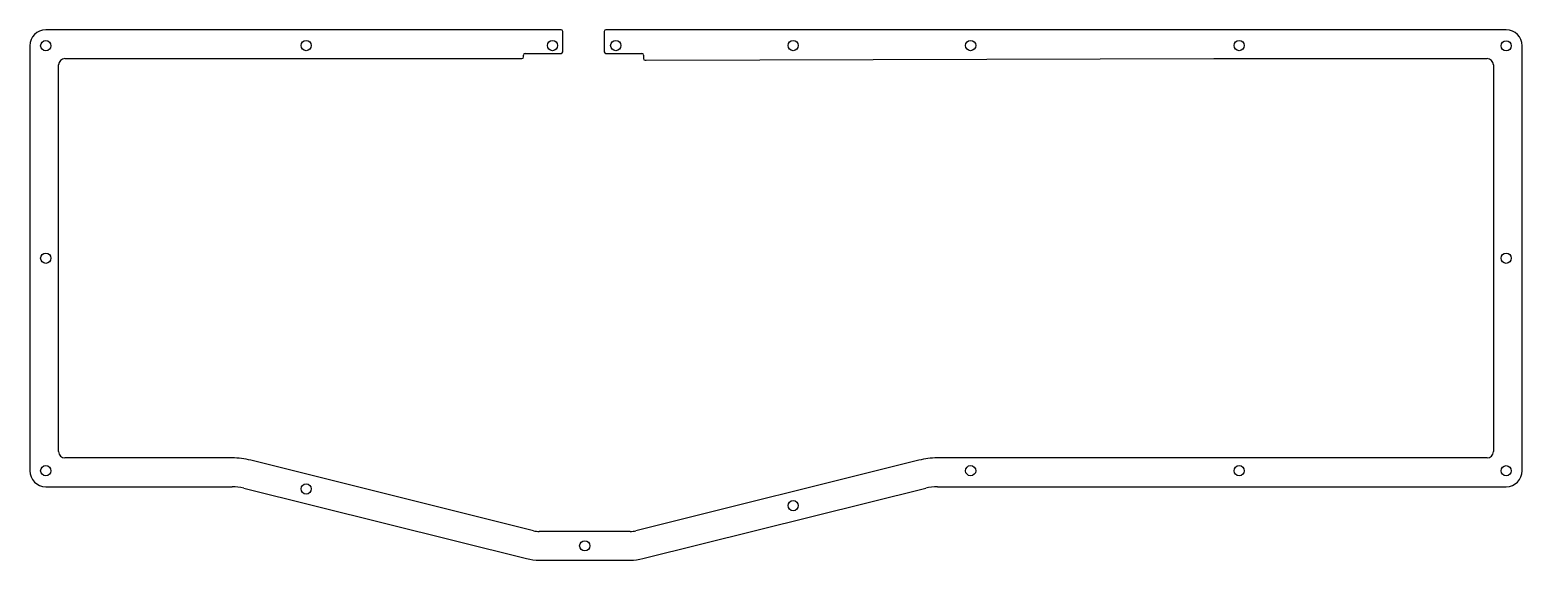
# Model space of a CAD drawing. Header units: millimetres. Extents: x -233 to 233, y -83 to 83.
import ezdxf

# ---------------------------------------------------------------- set-up
doc = ezdxf.new("R2010")
doc.units = ezdxf.units.MM
doc.layers.add('CUTOUTS', color=1, linetype='CONTINUOUS')
doc.layers.add('PERIMETER', color=5, linetype='CONTINUOUS')

msp = doc.modelspace()

# ---------------------------------------------------------------- linework, layer by layer
at = {"layer": 'CUTOUTS'}
for centre in [(-228.48, 78.04), (-147, 78.07), (-69.94, 78.07), (-50.14, 78.07), (5.38, 78.07), (60.9, 78.07), (144.9, 78.07), (228.46, 78), (-228.48, 11.5), (228.46, 11.5), (-228.48, -54.99), (60.9, -54.99), (144.9, -54.99), (228.46, -55), (-147, -60.72), (5.38, -65.94), (-59.84, -78.5)]:
    msp.add_circle(centre, 1.6, dxfattribs=at)
at = {"layer": 'PERIMETER'}
for p, q in [((-67.24, 83), (-228.46, 83)), ((-66.74, 76.12), (-66.74, 82.5)), ((-53.74, 82.5), (-53.74, 76.12)), ((228.46, 83), (-53.24, 83)), ((-233.46, 78), (-233.46, -55)), ((-79.01, 74.5), (-79.01, 75.12)), ((-78.51, 75.62), (-67.24, 75.62)), ((-53.24, 75.62), (-41.96, 75.62)), ((-41.46, 75.12), (-41.46, 74)), ((233.46, -55), (233.46, 78)), ((-224.46, -49), (-224.46, 72)), ((-222.46, 74), (-79.51, 74)), ((-40.96, 73.5), (-40.6, 73.5)), ((-40.6, 73.5), (136.96, 74)), ((136.96, 74), (222.46, 74)), ((224.46, 72), (224.46, -49)), ((-170.16, -51), (-222.46, -51)), ((222.46, -51), (50.48, -51)), ((-75.86, -73.78), (-164.36, -51.71)), ((44.67, -51.71), (-43.83, -73.78)), ((-228.46, -60), (-170.16, -60)), ((-166.53, -60.45), (-78.04, -82.51)), ((-41.65, -82.51), (46.85, -60.45)), ((50.48, -60), (228.46, -60)), ((-45.64, -74), (-74.05, -74)), ((-74.05, -83), (-45.64, -83))]:
    msp.add_line(p, q, dxfattribs=at)
for centre, radius, start, end in [((-228.46, 78), 5, 90, 180), ((-67.24, 82.5), 0.5, 0, 90), ((-53.24, 82.5), 0.5, 90, 180), ((228.46, 78), 5, 0, 90), ((-78.51, 75.12), 0.5, 90, 180), ((-67.24, 76.12), 0.5, 270, 360), ((-53.24, 76.12), 0.5, 180, 270), ((-41.96, 75.12), 0.5, 0, 90), ((-222.46, 72), 2, 90, 180), ((-79.51, 74.5), 0.5, -90, 0), ((-40.96, 74), 0.5, 180, 270), ((222.46, 72), 2, 0, 90), ((-222.46, -49), 2, 180, 270), ((-170.16, -75), 24, 76.0003, 90), ((50.48, -75), 24, 90, 103.9997), ((222.46, -49), 2, 270, 360), ((-228.46, -55), 5, 180, 270), ((228.46, -55), 5, -90, 0), ((-170.16, -75), 15, 76.0003, 90), ((50.48, -75), 15, 90, 103.9997), ((-74.05, -66.5), 7.5, 256.0003, 270), ((-45.64, -66.5), 7.5, 270, 283.9997), ((-74.05, -66.5), 16.5, 256.0003, 270), ((-45.64, -66.5), 16.5, 270, 283.9997)]:
    msp.add_arc(centre, radius, start, end, dxfattribs=at)

doc.saveas('drawing.dxf')
